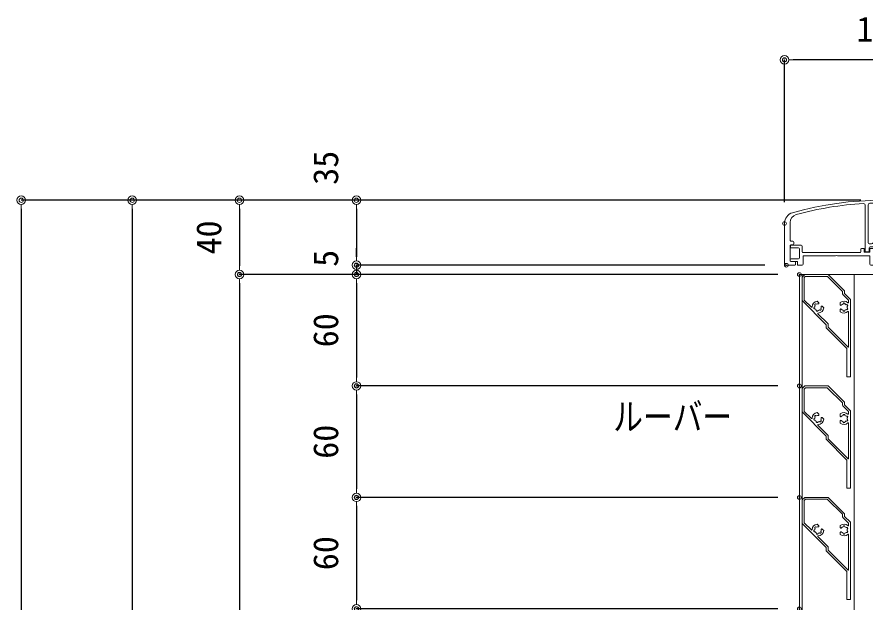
# Model space of a CAD drawing. Units: millimetres, scale not verified. Extents: x -1682 to 1682, y -1188 to 1188.
# Drawn here: x -580.2 to -123.7, y 409.8 to 724.8 of the extents above; entities that cross this region are included whole.
import ezdxf
from ezdxf.enums import TextEntityAlignment as Align

# ---------------------------------------------------------------- set-up
doc = ezdxf.new("R2010")
doc.units = ezdxf.units.MM
doc.header["$LTSCALE"] = 4
doc.header["$PDMODE"] = 32
doc.header["$PDSIZE"] = 2
for name, color, linetype, lineweight in [('0-0_0', 7, 'Continuous', 18), ('0-1_DEFPOINTS', 7, 'Continuous', 18), ('0-9_41ｱﾙﾐ', 6, 'Continuous', 18), ('0-F_HACH', 7, 'Continuous', 18), ('1-1_101', 7, 'Continuous', 18)]:
    doc.layers.add(name, color=color, linetype=linetype, lineweight=lineweight)
doc.layers.add('0-2_笠木', color=7, linetype='Continuous')
doc.layers.add('0-A_1手摺寸法', color=7, linetype='Continuous')
doc.styles.add('ＭＳ ゴシック', font='')
doc.styles.get('ＭＳ ゴシック').set_extended_font_data('MS Gothic')

# ---------------------------------------------------------------- blocks, each defined once
blk = doc.blocks.new('_ORIGIN2')
at = {"layer": '0-0_0'}
blk.add_line((-0.5, 0), (-1, 0), dxfattribs=at)
for radius in [0.5, 0.25]:
    blk.add_circle((0, 0), radius, dxfattribs=at)
blk = doc.blocks.new('D21')
at = {"layer": '0-1_DEFPOINTS'}
blk.add_point((-116.608, 4202.201), dxfattribs=at)
at = {"layer": '0-A_1手摺寸法'}
for p, q in [((-128.108, 4202.201), (-417.959, 4202.201)), ((-417.959, 4197.601), (-417.959, 3191.801))]:
    blk.add_line(p, q, dxfattribs=at)
at = {"layer": '0-A_1手摺寸法', "xscale": 4.6, "yscale": 4.6, "rotation": 90}
blk.add_blockref('_ORIGIN2', (-417.959, 4202.201), dxfattribs=at)
blk = doc.blocks.new('D22')
at = {"layer": '0-A_1手摺寸法'}
for p, q in [((-83.608, 4242.201), (-535.436, 4242.201)), ((-535.436, 4237.601), (-535.436, 3131.801))]:
    blk.add_line(p, q, dxfattribs=at)
at = {"layer": '0-A_1手摺寸法', "xscale": 4.6, "yscale": 4.6, "rotation": 90}
blk.add_blockref('_ORIGIN2', (-535.436, 4242.201), dxfattribs=at)
blk = doc.blocks.new('D23')
at = {"layer": '0-A_1手摺寸法'}
for p, q in [((-83.608, 4242.201), (-475.674, 4242.201)), ((-475.674, 4237.601), (-475.674, 3146.801))]:
    blk.add_line(p, q, dxfattribs=at)
at = {"layer": '0-A_1手摺寸法', "xscale": 4.6, "yscale": 4.6, "rotation": 90}
blk.add_blockref('_ORIGIN2', (-475.674, 4242.201), dxfattribs=at)
blk = doc.blocks.new('D26')
at = {"layer": '0-1_DEFPOINTS'}
for p in [(-72.108, 4242.201), (-417.959, 4202.201), (-116.608, 4202.201)]:
    blk.add_point(p, dxfattribs=at)
at = {"layer": '0-A_1手摺寸法'}
for p, q in [((-83.608, 4242.201), (-417.959, 4242.201)), ((-417.959, 4237.601), (-417.959, 4206.801)), ((-128.108, 4202.201), (-417.959, 4202.201))]:
    blk.add_line(p, q, dxfattribs=at)
at = {"layer": '0-A_1手摺寸法', "xscale": 4.6, "yscale": 4.6}
for p, rotation in [((-417.959, 4242.201), 90), ((-417.959, 4202.201), 270)]:
    blk.add_blockref('_ORIGIN2', p, dxfattribs=dict(at, rotation=rotation))
at = {"layer": '0-A_1手摺寸法', "style": 'ＭＳ ゴシック'}
blk.add_text('40', height=13.49, rotation=90, dxfattribs=at).set_placement((-423.709, 4213.001), align=Align.BOTTOM_LEFT)
blk = doc.blocks.new('D29')
at = {"layer": '0-1_DEFPOINTS'}
for p in [(-123.608, 4207.201), (-355.029, 4202.201), (-116.608, 4202.201)]:
    blk.add_point(p, dxfattribs=at)
at = {"layer": '0-A_1手摺寸法'}
for p, q in [((-355.029, 4211.801), (-355.029, 4216.401)), ((-135.108, 4207.201), (-355.029, 4207.201)), ((-355.029, 4207.201), (-355.029, 4202.201)), ((-128.108, 4202.201), (-355.029, 4202.201)), ((-355.029, 4197.601), (-355.029, 4193.001))]:
    blk.add_line(p, q, dxfattribs=at)
at = {"layer": '0-A_1手摺寸法', "xscale": 4.6, "yscale": 4.6}
for p, rotation in [((-355.029, 4207.201), 270), ((-355.029, 4202.201), 90)]:
    blk.add_blockref('_ORIGIN2', p, dxfattribs=dict(at, rotation=rotation))
at = {"layer": '0-A_1手摺寸法', "style": 'ＭＳ ゴシック'}
blk.add_text('5', height=13.49, rotation=90, dxfattribs=at).set_placement((-360.779, 4206.338), align=Align.BOTTOM_LEFT)
blk = doc.blocks.new('D30')
at = {"layer": '0-1_DEFPOINTS'}
for p in [(-72.108, 4242.201), (-355.029, 4207.201), (-123.608, 4207.201)]:
    blk.add_point(p, dxfattribs=at)
at = {"layer": '0-A_1手摺寸法'}
for p, q in [((-83.608, 4242.201), (-355.029, 4242.201)), ((-355.029, 4237.601), (-355.029, 4211.801)), ((-135.108, 4207.201), (-355.029, 4207.201))]:
    blk.add_line(p, q, dxfattribs=at)
at = {"layer": '0-A_1手摺寸法', "xscale": 4.6, "yscale": 4.6}
for p, rotation in [((-355.029, 4242.201), 90), ((-355.029, 4207.201), 270)]:
    blk.add_blockref('_ORIGIN2', p, dxfattribs=dict(at, rotation=rotation))
at = {"layer": '0-A_1手摺寸法', "style": 'ＭＳ ゴシック'}
blk.add_text('35', height=13.49, rotation=90, dxfattribs=at).set_placement((-360.779, 4250.492), align=Align.BOTTOM_LEFT)
blk = doc.blocks.new('D31')
at = {"layer": '0-1_DEFPOINTS'}
for p in [(-124.608, 4317.768), (-124.608, 4229.728), (-19.608, 4229.728)]:
    blk.add_point(p, dxfattribs=at)
at = {"layer": '0-A_1手摺寸法'}
for p, q in [((-124.608, 4241.228), (-124.608, 4317.768)), ((-24.208, 4317.768), (-120.008, 4317.768)), ((-19.608, 4241.228), (-19.608, 4317.768))]:
    blk.add_line(p, q, dxfattribs=at)
at = {"layer": '0-A_1手摺寸法', "xscale": 4.6, "yscale": 4.6, "rotation": 180}
blk.add_blockref('_ORIGIN2', (-124.608, 4317.768), dxfattribs=at)
at = {"layer": '0-A_1手摺寸法', "xscale": 4.6, "yscale": 4.6}
blk.add_blockref('_ORIGIN2', (-19.608, 4317.768), dxfattribs=at)
at = {"layer": '0-A_1手摺寸法', "style": 'ＭＳ ゴシック'}
blk.add_text('105', height=13.49, dxfattribs=at).set_placement((-85.908, 4323.518), align=Align.BOTTOM_LEFT)
blk = doc.blocks.new('A$C064C2458')
at = {"layer": '1-1_101'}
for p, q in [((0.2, 10.604), (0.2, 9.504)), ((6, 10.804), (0.4, 10.804)), ((0.4, 9.304), (4.5, 9.304)), ((6.5, 7.3), (6.5, 10.304)), ((95.488, 10.312), (95.059, 3.438)), ((96.654, 10.5), (95.688, 10.5)), ((98.399, 6.77), (97.122, 10.176)), ((5, 8.804), (5, 4)), ((37.5, 6.8), (7, 6.8)), ((7, 0.5), (7, 4.8)), ((38, 8.5), (38, 7.3)), ((39.763, 9), (38.5, 9)), ((39.963, 7.2), (39.963, 8.8)), ((42.8, 7), (40.163, 7)), ((43, 8.8), (43, 7.2)), ((43, 4.8), (43, 0.5)), ((44.5, 9), (43.2, 9)), ((45, 3), (45, 8.5)), ((97, 0.5), (97, 6.3)), ((97.2, 6.5), (98.211, 6.5)), ((0, 3), (0, 2.5)), ((4.5, 3.5), (0.5, 3.5)), ((4, 1.8), (4, 0.2)), ((4.2, 0), (6.5, 0)), ((43.5, 0), (96.5, 0))]:
    blk.add_line(p, q, dxfattribs=at)
for points in [[(7.2, 5), (24.48, 5), (25, 5.3), (25.52, 5), (42.8, 5)], [(0.5, 2), (2.5, 2), (3.8, 2)], [(94.061, 2.5), (86.32, 2.5), (85.8, 2.2), (85.28, 2.5), (76.5, 2.5), (76, 2), (59, 2), (58.5, 2.5), (49.72, 2.5), (49.2, 2.2), (48.68, 2.5), (45.5, 2.5)]]:
    blk.add_lwpolyline(points, dxfattribs=at)
for centre, radius, start, end in [((0.4, 10.604), 0.2, 90, 180), ((0.4, 9.504), 0.2, 180, 270), ((4.5, 8.804), 0.5, 0, 90), ((6, 10.304), 0.5, 0, 90), ((95.688, 10.3), 0.2, 90, 176.42367), ((96.654, 10), 0.5, 20.55605, 90), ((7, 7.3), 0.5, 180, 270), ((7.2, 4.8), 0.2, 90, 180), ((37.5, 7.3), 0.5, 270, 0), ((38.5, 8.5), 0.5, 90, 180), ((39.763, 8.8), 0.2, 0, 90), ((40.163, 7.2), 0.2, 180, 270), ((42.8, 7.2), 0.2, 270, 0), ((42.8, 4.8), 0.2, 0, 90), ((43.2, 8.8), 0.2, 90, 180), ((44.5, 8.5), 0.5, 0, 90), ((97.2, 6.3), 0.2, 90, 180), ((98.211, 6.7), 0.2, 270, 20.55605), ((0.5, 3), 0.5, 90, 180), ((0.5, 2.5), 0.5, 180, 270), ((3.8, 1.8), 0.2, 0, 90), ((4.2, 0.2), 0.2, 180, 270), ((4.5, 4), 0.5, 270, 0), ((6.5, 0.5), 0.5, 270, 0), ((43.5, 0.5), 0.5, 180, 270), ((45.5, 3), 0.5, 180, 270), ((94.061, 3.5), 1, 270, 356.42367), ((96.5, 0.5), 0.5, 270, 0)]:
    blk.add_arc(centre, radius, start, end, dxfattribs=at)
blk = doc.blocks.new('HK-100')
at = {"layer": '0-0_0'}
for p, q in [((-26, 53.6), (-24.6, 55)), ((-24.6, 55), (-12, 55)), ((-12, 55), (-3.2, 46.2)), ((-26, 53.6), (-26, 41)), ((-25, 52.979), (-25, 41.621)), ((-24.854, 53.332), (-24.332, 53.854)), ((-23.979, 54), (-12.621, 54)), ((-12.268, 53.854), (-4.346, 45.932)), ((-3.2, 46.2), (-3.2, 44.786)), ((-21.038, 37.453), (-24.854, 41.268)), ((-4.2, 45.579), (-4.2, 44.579)), ((-4.054, 44.225), (-1, 41.172)), ((-3.2, 44.786), (0, 41.586)), ((-1, 41.172), (-1, 40.593)), ((0, 41.586), (0, 0)), ((-13, 28), (-26, 41)), ((-17.852, 40.631), (-16.984, 39.762)), ((-16.998, 39.324), (-16.932, 39.569)), ((-15.626, 37.952), (-15.381, 38.018)), ((-14.319, 37.098), (-15.188, 37.966)), ((-5.5, 39.948), (-5.5, 38.72)), ((-5.18, 38.42), (-5.4, 38.547)), ((-5.5, 34.952), (-5.5, 36.18)), ((-5.18, 36.48), (-5.4, 36.353)), ((-1, 34.946), (-1, 15.995)), ((-12, 28.207), (-12, 26.885)), ((-2, 0), (0, 0))]:
    blk.add_line(p, q, dxfattribs=at)
blk.add_lwpolyline([(-13, 28), (-13, 26.28), (-2, 15.101), (-2, 0)], dxfattribs=at)
for centre, radius, start, end in [((-24.5, 52.979), 0.5, 135, 180), ((-23.979, 53.5), 0.5, 90, 135), ((-12.621, 53.5), 0.5, 45, 90), ((-4.7, 45.579), 0.5, 0, 45), ((-24.5, 41.621), 0.5, 180, 225), ((-3.7, 44.579), 0.5, 180, 225), ((-17.5, 37.45), 3.2, 96.31781, 177.56845), ((-19.19, 36.997), 0.5, 96.78679, 293.21321), ((-17.5, 37.45), 1.75, 151.42642, 178.57358), ((-18.737, 38.687), 0.5, 36.78679, 233.21321), ((-17.5, 37.45), 1.75, 211.42642, 238.57358), ((-17.5, 37.45), 1.75, 80.88684, 118.57358), ((-17.5, 37.45), 3.2, 272.43155, 353.68219), ((-17.191, 39.375), 0.2, 260.88684, 345), ((-17.125, 39.621), 0.2, 345, 45), ((-16.263, 36.213), 0.5, 216.78679, 53.21321), ((-17.5, 37.45), 1.75, 331.42642, 9.11316), ((-15.575, 37.759), 0.2, 105, 189.11316), ((-15.329, 37.825), 0.2, 45, 105), ((-3.5, 37.45), 3.2, 47.43155, 128.68219), ((-5.3, 38.72), 0.2, 180, 240), ((-5.08, 38.593), 0.2, 240, 324.11316), ((-3.5, 37.45), 1.75, 106.42642, 144.11316), ((-3.5, 39.2), 0.5, 351.78679, 188.21321), ((-3.5, 37.45), 1.75, 46.42642, 73.57358), ((-1.984, 38.325), 0.5, 291.78679, 128.21321), ((-1.984, 36.575), 0.5, 231.78679, 68.21321), ((-3.5, 37.45), 1.75, 346.42642, 13.57358), ((-1.2, 39.954), 0.2, 227.43155, 0), ((-17.953, 35.76), 0.5, 156.78679, 353.21321), ((-17.356, 34.053), 0.2, 92.43155, 225), ((-17.5, 37.45), 1.75, 271.42642, 298.57358), ((-5.3, 36.18), 0.2, 120, 180), ((-3.5, 37.45), 3.2, 231.31781, 312.56845), ((-5.08, 36.307), 0.2, 35.88684, 120), ((-3.5, 37.45), 1.75, 215.88684, 253.57358), ((-3.5, 35.7), 0.5, 171.78679, 8.21321), ((-3.5, 37.45), 1.75, 286.42642, 313.57358), ((-1.2, 34.946), 0.2, 0, 132.56845), ((-12.5, 28.207), 0.5, 0, 45), ((-11.5, 26.885), 0.5, 180, 215.53768)]:
    blk.add_arc(centre, radius, start, end, dxfattribs=at)
at = {"layer": '0-0_0', "color": 4}
for centre, start, end in [((-20.897, 37.594), 225, 357.57254), ((-17.356, 34.053), 92.42746, 225)]:
    blk.add_arc(centre, 0.2, start, end, dxfattribs=at)
at = {"layer": '0-F_HACH'}
for p, q in [((-25, 52.979), (-25, 41.621)), ((-24.332, 53.854), (-24.854, 53.332)), ((-12.621, 54), (-23.979, 54)), ((-4.346, 45.932), (-12.268, 53.854)), ((-24.854, 41.268), (-21.038, 37.453)), ((-4.2, 44.579), (-4.2, 45.579)), ((-1, 41.172), (-4.054, 44.225)), ((-1, 39.954), (-1, 41.172)), ((-17.497, 33.912), (-12.146, 28.561)), ((-12, 28.207), (-12, 26.885)), ((-11.907, 26.594), (-1.319, 15.834))]:
    blk.add_line(p, q, dxfattribs=at)
at = {"layer": '0-F_HACH', "color": 5}
blk.add_line((-15.105, 37.874), (-15.101, 37.879), dxfattribs=at)
at = {"layer": '0-F_HACH'}
for centre, radius, start, end in [((-24.5, 52.979), 0.5, 135, 180), ((-23.979, 53.5), 0.5, 90, 135), ((-12.621, 53.5), 0.5, 45, 90), ((-4.7, 45.579), 0.5, 0, 45), ((-24.5, 41.621), 0.5, 180, 225), ((-3.7, 44.579), 0.5, 180, 225), ((-12.5, 28.207), 0.5, 0, 45), ((-1.2, 15.995), 0.2, 215.53768, 0)]:
    blk.add_arc(centre, radius, start, end, dxfattribs=at)
blk = doc.blocks.new('A$C64853210')
at = {"layer": '0-9_41ｱﾙﾐ'}
for p, q in [((-9, -2.788), (-9, -27.6)), ((-7.5, -22.5), (-7.5, -2.622)), ((6.671, -3.097), (-4.82, -23)), ((-3.954, -24.5), (8.878, -2.273)), ((-49.493, -21.466), (-49.493, -12.052)), ((49.5, -12.054), (49.5, -22.3)), ((52.5, -34), (52.5, -12.473)), ((-47.993, -21.996), (-48.994, -21.996)), ((-47.493, -23.496), (-47.493, -22.496)), ((49, -22.8), (42.7, -22.8)), ((-49.512, -32.5), (-49.512, -24.496)), ((-49.012, -23.996), (-47.993, -23.996)), ((-7, -27.6), (-7, -26)), ((-5.686, -23.5), (-6.5, -23.5)), ((-6, -25), (-4.82, -25)), ((42.5, -23), (42.5, -26.1)), ((42.7, -26.3), (43.8, -26.3)), ((44, -26.1), (44, -24.5)), ((44.2, -24.3), (48.5, -24.3)), ((49.5, -25.3), (49.5, -28.3)), ((-8.8, -27.8), (-7.2, -27.8)), ((47.488, -28.763), (47.786, -29.658)), ((49.3, -28.5), (47.677, -28.5)), ((48.26, -30), (49, -30)), ((49.5, -30.5), (49.5, -34.5)), ((-51.5, -35), (-47, -35)), ((-47, -33), (-49.012, -33)), ((-46.5, -34.5), (-46.5, -33.5)), ((50, -35), (51.5, -35))]:
    blk.add_line(p, q, dxfattribs=at)
blk.add_lwpolyline([(-52.5, -12.473), (-52.5, -24.559), (-52.5, -27.607), (-52.5, -34)], dxfattribs=at)
for centre, radius, start, end in [((0, -176.266), 176.266, 74.15096, 105.84898), ((0, -176.266), 174.766, 93.29909, 105.32229), ((-10, -2.788), 1, 0, 93.29321), ((-6.5, -2.622), 1, 92.14375, 180), ((0, -176.266), 174.766, 88.08559, 92.14375), ((5.805, -2.597), 1, 330, 88.08559), ((9.744, -2.773), 1, 86.78526, 150), ((0, -176.266), 174.766, 74.67497, 86.78526), ((-46.5, -12.473), 6, 105.84898, 180), ((-44.993, -12.052), 4.5, 105.31927, 180), ((45, -12.054), 4.5, 0, 74.6718), ((46.5, -12.473), 6, 0, 74.14921), ((-48.994, -21.496), 0.5, 176.51911, 270), ((-47.993, -22.496), 0.5, 0, 90), ((-6.5, -22.5), 1, 180, 270), ((42.7, -23), 0.2, 90, 180), ((49, -22.3), 0.5, 270, 0), ((-49.012, -24.496), 0.5, 90, 180), ((-47.993, -23.496), 0.5, 270, 0), ((-6, -26), 1, 90, 180), ((-5.686, -22.5), 1, 270, 330), ((-4.82, -24), 1, 270, 330), ((42.7, -26.1), 0.2, 180, 270), ((43.8, -26.1), 0.2, 270, 0), ((44.2, -24.5), 0.2, 90, 180), ((48.5, -25.3), 1, 0, 90), ((-8.8, -27.6), 0.2, 180, 270), ((-7.2, -27.6), 0.2, 270, 0), ((47.677, -28.7), 0.2, 90, 198.43495), ((48.26, -29.5), 0.5, 198.43495, 270), ((49, -30.5), 0.5, 0, 90), ((49.3, -28.3), 0.2, 270, 0), ((-51.5, -34), 1, 180, 270), ((-49.012, -32.5), 0.5, 180, 270), ((-47, -33.5), 0.5, 0, 90), ((-47, -34.5), 0.5, 270, 0), ((50, -34.5), 0.5, 180, 270), ((51.5, -34), 1, 270, 0)]:
    blk.add_arc(centre, radius, start, end, dxfattribs=at)
blk = doc.blocks.new('D62')
at = {"layer": '0-1_DEFPOINTS'}
for p in [(-116.608, 4082.201), (-355.029, 4022.201), (-116.608, 4022.201)]:
    blk.add_point(p, dxfattribs=at)
at = {"layer": '0-A_1手摺寸法'}
for p, q in [((-128.108, 4082.201), (-355.029, 4082.201)), ((-355.029, 4077.601), (-355.029, 4026.801)), ((-128.108, 4022.201), (-355.029, 4022.201))]:
    blk.add_line(p, q, dxfattribs=at)
at = {"layer": '0-A_1手摺寸法', "xscale": 4.6, "yscale": 4.6}
for p, rotation in [((-355.029, 4082.201), 90), ((-355.029, 4022.201), 270)]:
    blk.add_blockref('_ORIGIN2', p, dxfattribs=dict(at, rotation=rotation))
at = {"layer": '0-A_1手摺寸法', "style": 'ＭＳ ゴシック'}
blk.add_text('60', height=13.49, rotation=90, dxfattribs=at).set_placement((-360.779, 4043.001), align=Align.BOTTOM_LEFT)
blk = doc.blocks.new('D63')
at = {"layer": '0-1_DEFPOINTS'}
for p in [(-116.608, 4142.201), (-355.029, 4082.201), (-116.608, 4082.201)]:
    blk.add_point(p, dxfattribs=at)
at = {"layer": '0-A_1手摺寸法'}
for p, q in [((-128.108, 4142.201), (-355.029, 4142.201)), ((-355.029, 4137.601), (-355.029, 4086.801)), ((-128.108, 4082.201), (-355.029, 4082.201))]:
    blk.add_line(p, q, dxfattribs=at)
at = {"layer": '0-A_1手摺寸法', "xscale": 4.6, "yscale": 4.6}
for p, rotation in [((-355.029, 4142.201), 90), ((-355.029, 4082.201), 270)]:
    blk.add_blockref('_ORIGIN2', p, dxfattribs=dict(at, rotation=rotation))
at = {"layer": '0-A_1手摺寸法', "style": 'ＭＳ ゴシック'}
blk.add_text('60', height=13.49, rotation=90, dxfattribs=at).set_placement((-360.779, 4103.001), align=Align.BOTTOM_LEFT)
blk = doc.blocks.new('D64')
at = {"layer": '0-1_DEFPOINTS'}
for p in [(-116.608, 4202.201), (-355.029, 4142.201), (-116.608, 4142.201)]:
    blk.add_point(p, dxfattribs=at)
at = {"layer": '0-A_1手摺寸法'}
for p, q in [((-128.108, 4202.201), (-355.029, 4202.201)), ((-355.029, 4197.601), (-355.029, 4146.801)), ((-128.108, 4142.201), (-355.029, 4142.201))]:
    blk.add_line(p, q, dxfattribs=at)
at = {"layer": '0-A_1手摺寸法', "xscale": 4.6, "yscale": 4.6}
for p, rotation in [((-355.029, 4202.201), 90), ((-355.029, 4142.201), 270)]:
    blk.add_blockref('_ORIGIN2', p, dxfattribs=dict(at, rotation=rotation))
at = {"layer": '0-A_1手摺寸法', "style": 'ＭＳ ゴシック'}
blk.add_text('60', height=13.49, rotation=90, dxfattribs=at).set_placement((-360.779, 4163.001), align=Align.BOTTOM_LEFT)

msp = doc.modelspace()

# ---------------------------------------------------------------- linework, layer by layer
at = {"layer": '0-9_41ｱﾙﾐ'}
for p, q in [((-159.024, 586.106), (-88.524, 586.106)), ((-159.024, 586.106), (-159.024, -406.894)), ((-157.524, -408.394), (-157.524, 586.106)), ((-129.524, -428.894), (-129.524, 586.106))]:
    msp.add_line(p, q, dxfattribs=at)

# ---------------------------------------------------------------- block references
at = {"layer": '0-0_0'}
for p in [(-131.524, 531.106), (-131.524, 471.106), (-131.524, 411.106)]:
    msp.add_blockref('HK-100', p, dxfattribs=at)
at = {"layer": '0-2_笠木'}
msp.add_blockref('A$C64853210', (-114.524, 626.106), dxfattribs=at)
at = {"layer": '0-A_1手摺寸法'}
for name, p in [('D31', (-42.416, -3616.095)), ('D30', (-42.416, -3616.095)), ('D22', (-42.416, -3616.095)), ('D23', (-42.416, -3616.095)), ('D26', (-42.416, -3616.095)), ('D29', (-42.416, -3616.095)), ('A$C064C2458', (-164.024, 591.106)), ('D21', (-42.416, -3616.095)), ('D64', (-42.416, -3616.095)), ('D63', (-42.416, -3616.095)), ('D62', (-42.416, -3616.095))]:
    msp.add_blockref(name, p, dxfattribs=at)

# ---------------------------------------------------------------- texts
at = {"layer": '0-0_0', "style": 'ＭＳ ゴシック', "width": 0.8}
msp.add_text('ルーバー', height=14.66, dxfattribs=at).set_placement((-259.185, 497.816), align=Align.BOTTOM_LEFT)

doc.saveas('drawing.dxf')
